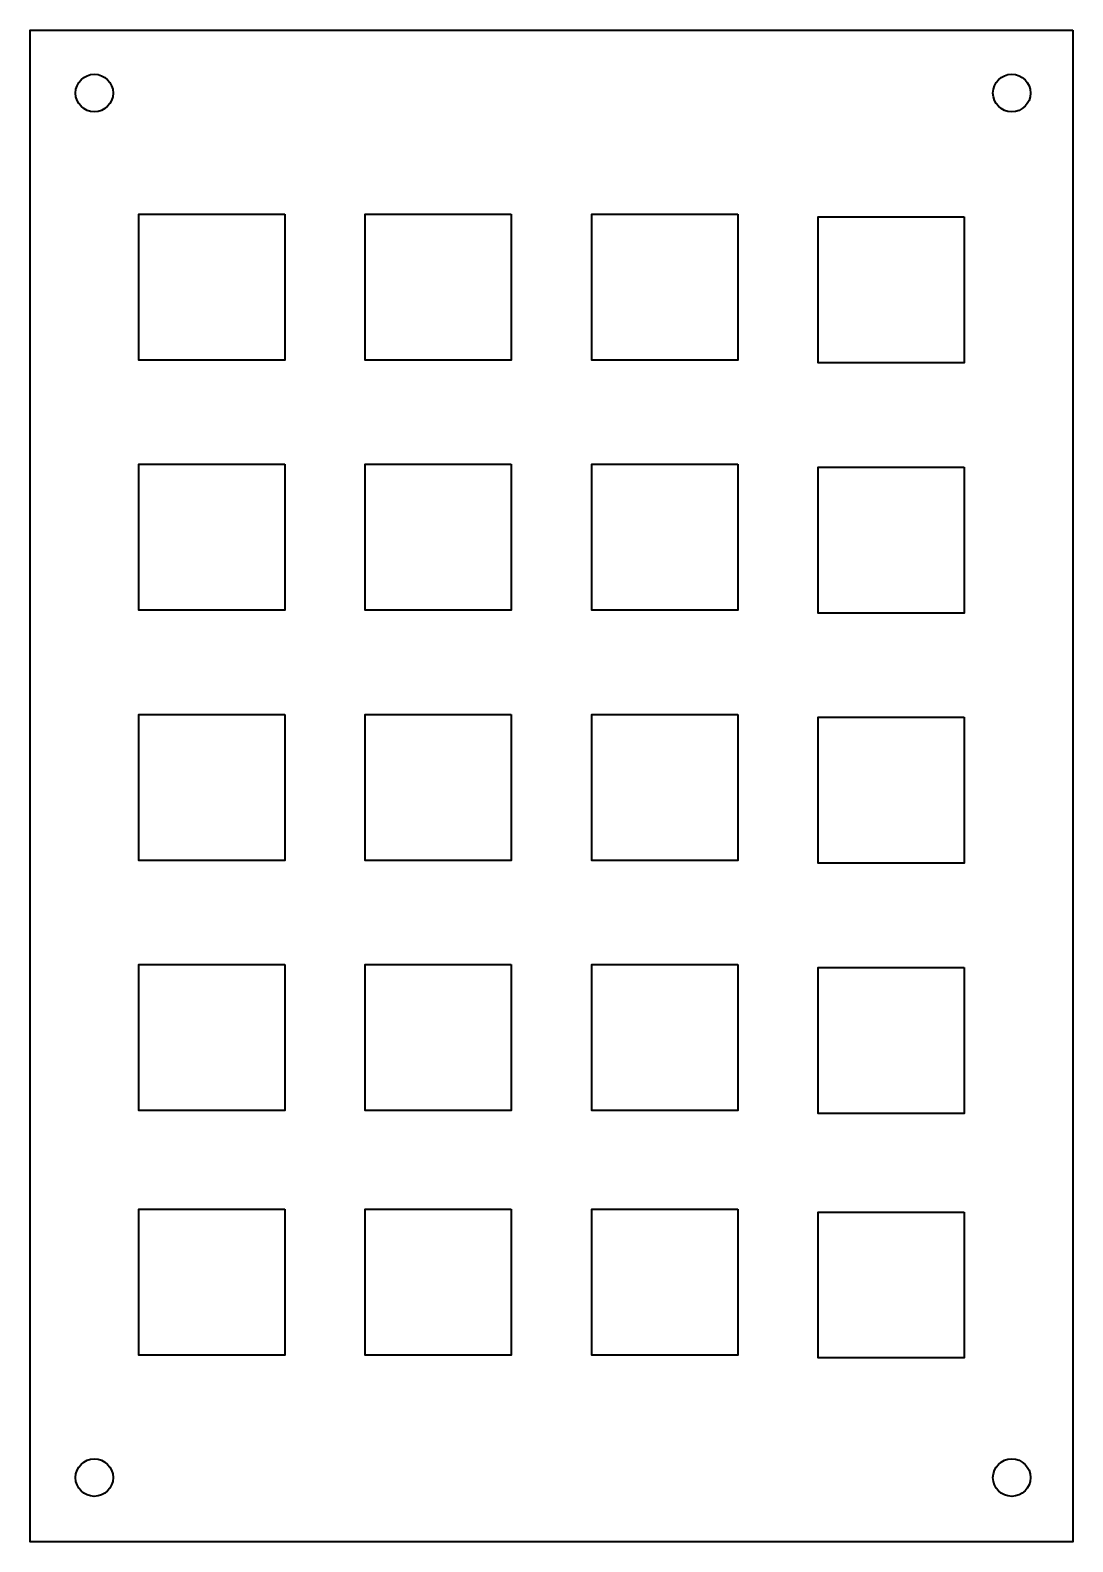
# Model space of a CAD drawing. Header units: millimetres. Extents: x 98 to 198, y -178 to -33.
import ezdxf

# ---------------------------------------------------------------- set-up
doc = ezdxf.new("R2010")
doc.units = ezdxf.units.MM
doc.header["$MEASUREMENT"] = 0
doc.layers.add('actual face', color=7, linetype='Continuous', lineweight=0)

msp = doc.modelspace()

# ---------------------------------------------------------------- linework, layer by layer
at = {"layer": 'actual face', "color": 250, "lineweight": 35, "true_color": 0x1d1d1b}
for points in [[(198.34, -32.52), (198.34, -177.52), (98.34, -177.52), (98.34, -32.52)], [(122.75, -50.16), (122.75, -64.16), (108.75, -64.16), (108.75, -50.16)], [(144.48, -50.16), (144.48, -64.16), (130.48, -64.16), (130.48, -50.16)], [(166.21, -50.16), (166.21, -64.16), (152.21, -64.16), (152.21, -50.16)], [(187.93, -50.43), (187.93, -64.43), (173.93, -64.43), (173.93, -50.43)], [(122.75, -74.16), (122.75, -88.16), (108.75, -88.16), (108.75, -74.16)], [(144.48, -74.16), (144.48, -88.16), (130.48, -88.16), (130.48, -74.16)], [(166.21, -74.16), (166.21, -88.16), (152.21, -88.16), (152.21, -74.16)], [(187.93, -74.43), (187.93, -88.43), (173.93, -88.43), (173.93, -74.43)], [(122.75, -98.16), (122.75, -112.16), (108.75, -112.16), (108.75, -98.16)], [(144.48, -98.16), (144.48, -112.16), (130.48, -112.16), (130.48, -98.16)], [(166.21, -98.16), (166.21, -112.16), (152.21, -112.16), (152.21, -98.16)], [(187.93, -98.43), (187.93, -112.43), (173.93, -112.43), (173.93, -98.43)], [(122.75, -122.16), (122.75, -136.16), (108.75, -136.16), (108.75, -122.16)], [(144.48, -122.16), (144.48, -136.16), (130.48, -136.16), (130.48, -122.16)], [(166.21, -122.16), (166.21, -136.16), (152.21, -136.16), (152.21, -122.16)], [(187.93, -122.43), (187.93, -136.43), (173.93, -136.43), (173.93, -122.43)], [(122.75, -145.62), (122.75, -159.62), (108.75, -159.62), (108.75, -145.62)], [(144.48, -145.62), (144.48, -159.62), (130.48, -159.62), (130.48, -145.62)], [(166.21, -145.62), (166.21, -159.62), (152.21, -159.62), (152.21, -145.62)], [(187.93, -145.89), (187.93, -159.89), (173.93, -159.89), (173.93, -145.89)]]:
    msp.add_lwpolyline(points, close=True, dxfattribs=at)
for centre in [(104.49, -38.55), (192.49, -38.55), (104.49, -171.37), (192.49, -171.37)]:
    msp.add_circle(centre, 1.8, dxfattribs=at)

doc.saveas('drawing.dxf')
